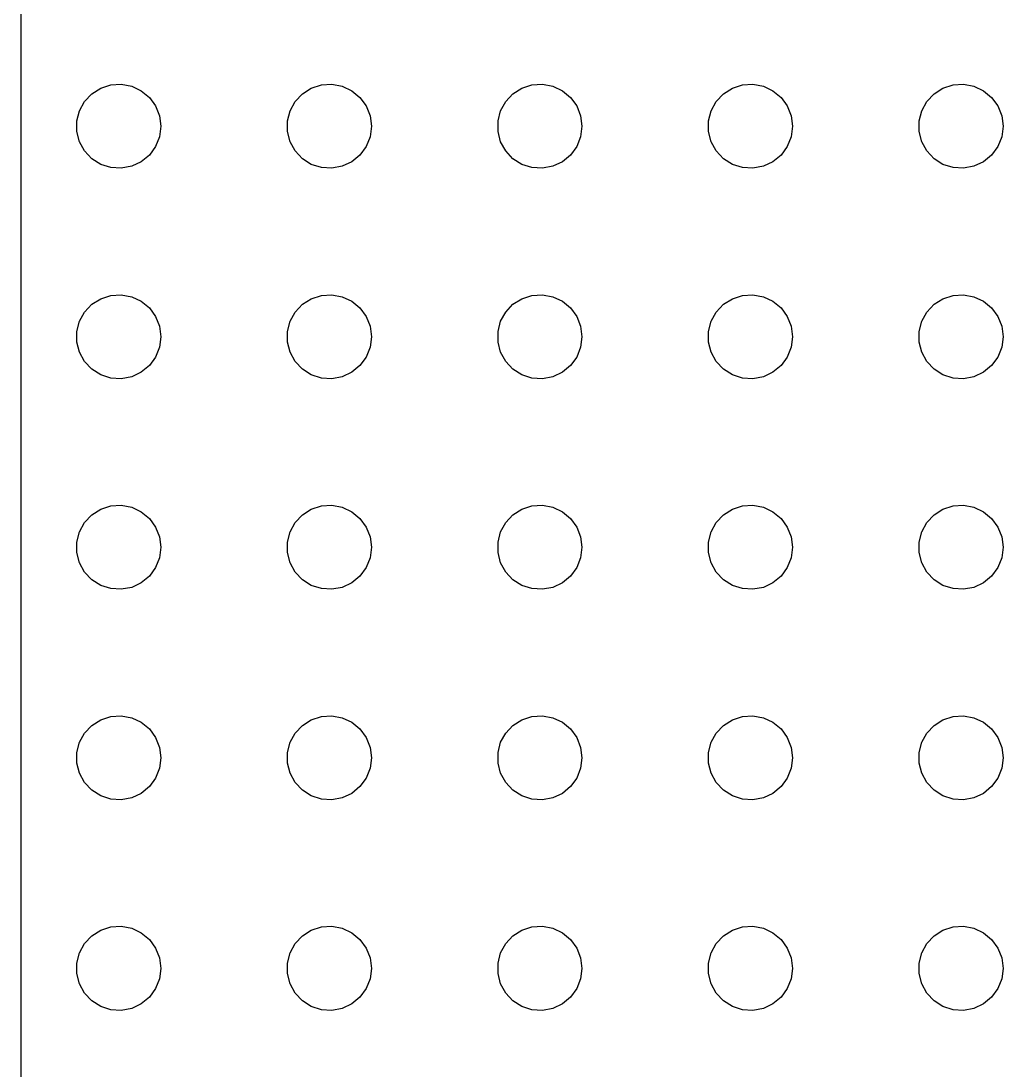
# Model space of a CAD drawing. Header units: metres. Extents: x -149 to 150, y -149 to 149.
# Drawn here: x -149.5 to -79.5, y -74.7 to 0 of the extents above; entities that cross this region are included whole.
import ezdxf

# ---------------------------------------------------------------- set-up
doc = ezdxf.new("R2010")
doc.units = ezdxf.units.M

msp = doc.modelspace()

# ---------------------------------------------------------------- linework, layer by layer
for p, q in [((-149.461, 145.127), (-149.461, -145.127)), ((-144.927, -5.73663), (-144.412, -5.18845)), ((-144.412, -5.18845), (-143.777, -4.78551)), ((-143.777, -4.78551), (-143.062, -4.55313)), ((-143.062, -4.55313), (-142.312, -4.50591)), ((-142.312, -4.50591), (-141.573, -4.64682)), ((-141.573, -4.64682), (-140.893, -4.96701)), ((-140.893, -4.96701), (-140.313, -5.44635)), ((-129.927, -5.73663), (-129.412, -5.18845)), ((-129.412, -5.18845), (-128.777, -4.78551)), ((-128.777, -4.78551), (-128.062, -4.55313)), ((-128.062, -4.55313), (-127.312, -4.50591)), ((-127.312, -4.50591), (-126.573, -4.64682)), ((-126.573, -4.64682), (-125.893, -4.96701)), ((-125.893, -4.96701), (-125.313, -5.44635)), ((-114.927, -5.73663), (-114.412, -5.18845)), ((-114.412, -5.18845), (-113.777, -4.78551)), ((-113.777, -4.78551), (-113.062, -4.55313)), ((-113.062, -4.55313), (-112.312, -4.50591)), ((-112.312, -4.50591), (-111.573, -4.64682)), ((-111.573, -4.64682), (-110.893, -4.96701)), ((-110.893, -4.96701), (-110.313, -5.44635)), ((-99.927, -5.73663), (-99.4123, -5.18845)), ((-99.4123, -5.18845), (-98.7773, -4.78551)), ((-98.7773, -4.78551), (-98.0621, -4.55313)), ((-98.0621, -4.55313), (-97.3116, -4.50591)), ((-97.3116, -4.50591), (-96.573, -4.64682)), ((-96.573, -4.64682), (-95.8925, -4.96701)), ((-95.8925, -4.96701), (-95.3131, -5.44635)), ((-84.927, -5.73663), (-84.4123, -5.18845)), ((-84.4123, -5.18845), (-83.7773, -4.78551)), ((-83.7773, -4.78551), (-83.0621, -4.55313)), ((-83.0621, -4.55313), (-82.3116, -4.50591)), ((-82.3116, -4.50591), (-81.573, -4.64682)), ((-81.573, -4.64682), (-80.8925, -4.96701)), ((-80.8925, -4.96701), (-80.3131, -5.44635)), ((-145.289, -6.39561), (-144.927, -5.73663)), ((-140.313, -5.44635), (-139.871, -6.05473)), ((-130.289, -6.39561), (-129.927, -5.73663)), ((-125.313, -5.44635), (-124.871, -6.05473)), ((-115.289, -6.39561), (-114.927, -5.73663)), ((-110.313, -5.44635), (-109.871, -6.05473)), ((-100.289, -6.39561), (-99.927, -5.73663)), ((-95.3131, -5.44635), (-94.8711, -6.05473)), ((-85.2893, -6.39561), (-84.927, -5.73663)), ((-80.3131, -5.44635), (-79.8711, -6.05473)), ((-145.476, -7.12399), (-145.289, -6.39561)), ((-139.871, -6.05473), (-139.594, -6.75392)), ((-130.476, -7.12399), (-130.289, -6.39561)), ((-124.871, -6.05473), (-124.594, -6.75392)), ((-115.476, -7.12399), (-115.289, -6.39561)), ((-109.871, -6.05473), (-109.594, -6.75392)), ((-100.476, -7.12399), (-100.289, -6.39561)), ((-94.8711, -6.05473), (-94.5943, -6.75392)), ((-85.4763, -7.12399), (-85.2893, -6.39561)), ((-79.8711, -6.05473), (-79.5943, -6.75392)), ((-145.476, -7.87599), (-145.476, -7.12399)), ((-139.594, -6.75392), (-139.5, -7.5)), ((-130.476, -7.87599), (-130.476, -7.12399)), ((-124.594, -6.75392), (-124.5, -7.5)), ((-115.476, -7.87599), (-115.476, -7.12399)), ((-109.594, -6.75392), (-109.5, -7.5)), ((-100.476, -7.87599), (-100.476, -7.12399)), ((-94.5943, -6.75392), (-94.5, -7.5)), ((-85.4763, -7.87599), (-85.4763, -7.12399)), ((-79.5943, -6.75392), (-79.5, -7.5)), ((-145.289, -8.60437), (-145.476, -7.87599)), ((-139.5, -7.5), (-139.594, -8.24606)), ((-130.289, -8.60437), (-130.476, -7.87599)), ((-124.5, -7.5), (-124.594, -8.24606)), ((-115.289, -8.60437), (-115.476, -7.87599)), ((-109.5, -7.5), (-109.594, -8.24606)), ((-100.289, -8.60437), (-100.476, -7.87599)), ((-94.5, -7.5), (-94.5943, -8.24606)), ((-85.2893, -8.60437), (-85.4763, -7.87599)), ((-79.5, -7.5), (-79.5943, -8.24606)), ((-144.927, -9.26335), (-145.289, -8.60437)), ((-139.871, -8.94525), (-140.313, -9.55363)), ((-139.594, -8.24606), (-139.871, -8.94525)), ((-129.927, -9.26335), (-130.289, -8.60437)), ((-124.871, -8.94525), (-125.313, -9.55363)), ((-124.594, -8.24606), (-124.871, -8.94525)), ((-114.927, -9.26335), (-115.289, -8.60437)), ((-109.871, -8.94525), (-110.313, -9.55363)), ((-109.594, -8.24606), (-109.871, -8.94525)), ((-99.927, -9.26335), (-100.289, -8.60437)), ((-94.8711, -8.94525), (-95.3131, -9.55363)), ((-94.5943, -8.24606), (-94.8711, -8.94525)), ((-84.927, -9.26335), (-85.2893, -8.60437)), ((-79.8711, -8.94525), (-80.3131, -9.55363)), ((-79.5943, -8.24606), (-79.8711, -8.94525)), ((-144.412, -9.81154), (-144.927, -9.26335)), ((-140.313, -9.55363), (-140.893, -10.033)), ((-129.412, -9.81154), (-129.927, -9.26335)), ((-125.313, -9.55363), (-125.893, -10.033)), ((-114.412, -9.81154), (-114.927, -9.26335)), ((-110.313, -9.55363), (-110.893, -10.033)), ((-99.4123, -9.81154), (-99.927, -9.26335)), ((-95.3131, -9.55363), (-95.8925, -10.033)), ((-84.4123, -9.81154), (-84.927, -9.26335)), ((-80.3131, -9.55363), (-80.8925, -10.033)), ((-143.777, -10.2145), (-144.412, -9.81154)), ((-143.062, -10.4469), (-143.777, -10.2145)), ((-142.312, -10.4941), (-143.062, -10.4469)), ((-141.573, -10.3532), (-142.312, -10.4941)), ((-140.893, -10.033), (-141.573, -10.3532)), ((-128.777, -10.2145), (-129.412, -9.81154)), ((-128.062, -10.4469), (-128.777, -10.2145)), ((-127.312, -10.4941), (-128.062, -10.4469)), ((-126.573, -10.3532), (-127.312, -10.4941)), ((-125.893, -10.033), (-126.573, -10.3532)), ((-113.777, -10.2145), (-114.412, -9.81154)), ((-113.062, -10.4469), (-113.777, -10.2145)), ((-112.312, -10.4941), (-113.062, -10.4469)), ((-111.573, -10.3532), (-112.312, -10.4941)), ((-110.893, -10.033), (-111.573, -10.3532)), ((-98.7773, -10.2145), (-99.4123, -9.81154)), ((-98.0621, -10.4469), (-98.7773, -10.2145)), ((-97.3116, -10.4941), (-98.0621, -10.4469)), ((-96.573, -10.3532), (-97.3116, -10.4941)), ((-95.8925, -10.033), (-96.573, -10.3532)), ((-83.7773, -10.2145), (-84.4123, -9.81154)), ((-83.0621, -10.4469), (-83.7773, -10.2145)), ((-82.3116, -10.4941), (-83.0621, -10.4469)), ((-81.573, -10.3532), (-82.3116, -10.4941)), ((-80.8925, -10.033), (-81.573, -10.3532)), ((-144.412, -20.1884), (-143.777, -19.7855)), ((-143.777, -19.7855), (-143.062, -19.5531)), ((-143.062, -19.5531), (-142.312, -19.5059)), ((-142.312, -19.5059), (-141.573, -19.6468)), ((-141.573, -19.6468), (-140.893, -19.967)), ((-140.893, -19.967), (-140.313, -20.4464)), ((-129.412, -20.1884), (-128.777, -19.7855)), ((-128.777, -19.7855), (-128.062, -19.5531)), ((-128.062, -19.5531), (-127.312, -19.5059)), ((-127.312, -19.5059), (-126.573, -19.6468)), ((-126.573, -19.6468), (-125.893, -19.967)), ((-125.893, -19.967), (-125.313, -20.4464)), ((-114.412, -20.1884), (-113.777, -19.7855)), ((-113.777, -19.7855), (-113.062, -19.5531)), ((-113.062, -19.5531), (-112.312, -19.5059)), ((-112.312, -19.5059), (-111.573, -19.6468)), ((-111.573, -19.6468), (-110.893, -19.967)), ((-110.893, -19.967), (-110.313, -20.4464)), ((-99.4123, -20.1884), (-98.7773, -19.7855)), ((-98.7773, -19.7855), (-98.0621, -19.5531)), ((-98.0621, -19.5531), (-97.3116, -19.5059)), ((-97.3116, -19.5059), (-96.573, -19.6468)), ((-96.573, -19.6468), (-95.8925, -19.967)), ((-95.8925, -19.967), (-95.3131, -20.4464)), ((-84.4123, -20.1884), (-83.7773, -19.7855)), ((-83.7773, -19.7855), (-83.0621, -19.5531)), ((-83.0621, -19.5531), (-82.3116, -19.5059)), ((-82.3116, -19.5059), (-81.573, -19.6468)), ((-81.573, -19.6468), (-80.8925, -19.967)), ((-80.8925, -19.967), (-80.3131, -20.4464)), ((-145.289, -21.3956), (-144.927, -20.7366)), ((-144.927, -20.7366), (-144.412, -20.1884)), ((-140.313, -20.4464), (-139.871, -21.0547)), ((-130.289, -21.3956), (-129.927, -20.7366)), ((-129.927, -20.7366), (-129.412, -20.1884)), ((-125.313, -20.4464), (-124.871, -21.0547)), ((-115.289, -21.3956), (-114.927, -20.7366)), ((-114.927, -20.7366), (-114.412, -20.1884)), ((-110.313, -20.4464), (-109.871, -21.0547)), ((-100.289, -21.3956), (-99.927, -20.7366)), ((-99.927, -20.7366), (-99.4123, -20.1884)), ((-95.3131, -20.4464), (-94.8711, -21.0547)), ((-85.2893, -21.3956), (-84.927, -20.7366)), ((-84.927, -20.7366), (-84.4123, -20.1884)), ((-80.3131, -20.4464), (-79.8711, -21.0547)), ((-145.476, -22.124), (-145.289, -21.3956)), ((-139.871, -21.0547), (-139.594, -21.7539)), ((-130.476, -22.124), (-130.289, -21.3956)), ((-124.871, -21.0547), (-124.594, -21.7539)), ((-115.476, -22.124), (-115.289, -21.3956)), ((-109.871, -21.0547), (-109.594, -21.7539)), ((-100.476, -22.124), (-100.289, -21.3956)), ((-94.8711, -21.0547), (-94.5943, -21.7539)), ((-85.4763, -22.124), (-85.2893, -21.3956)), ((-79.8711, -21.0547), (-79.5943, -21.7539)), ((-145.476, -22.876), (-145.476, -22.124)), ((-139.594, -21.7539), (-139.5, -22.5)), ((-130.476, -22.876), (-130.476, -22.124)), ((-124.594, -21.7539), (-124.5, -22.5)), ((-115.476, -22.876), (-115.476, -22.124)), ((-109.594, -21.7539), (-109.5, -22.5)), ((-100.476, -22.876), (-100.476, -22.124)), ((-94.5943, -21.7539), (-94.5, -22.5)), ((-85.4763, -22.876), (-85.4763, -22.124)), ((-79.5943, -21.7539), (-79.5, -22.5)), ((-145.289, -23.6044), (-145.476, -22.876)), ((-139.5, -22.5), (-139.594, -23.2461)), ((-130.289, -23.6044), (-130.476, -22.876)), ((-124.5, -22.5), (-124.594, -23.2461)), ((-115.289, -23.6044), (-115.476, -22.876)), ((-109.5, -22.5), (-109.594, -23.2461)), ((-100.289, -23.6044), (-100.476, -22.876)), ((-94.5, -22.5), (-94.5943, -23.2461)), ((-85.2893, -23.6044), (-85.4763, -22.876)), ((-79.5, -22.5), (-79.5943, -23.2461)), ((-144.927, -24.2634), (-145.289, -23.6044)), ((-139.594, -23.2461), (-139.871, -23.9453)), ((-129.927, -24.2634), (-130.289, -23.6044)), ((-124.594, -23.2461), (-124.871, -23.9453)), ((-114.927, -24.2634), (-115.289, -23.6044)), ((-109.594, -23.2461), (-109.871, -23.9453)), ((-99.927, -24.2634), (-100.289, -23.6044)), ((-94.5943, -23.2461), (-94.8711, -23.9453)), ((-84.927, -24.2634), (-85.2893, -23.6044)), ((-79.5943, -23.2461), (-79.8711, -23.9453)), ((-144.412, -24.8115), (-144.927, -24.2634)), ((-140.313, -24.5536), (-140.893, -25.033)), ((-139.871, -23.9453), (-140.313, -24.5536)), ((-129.412, -24.8115), (-129.927, -24.2634)), ((-125.313, -24.5536), (-125.893, -25.033)), ((-124.871, -23.9453), (-125.313, -24.5536)), ((-114.412, -24.8115), (-114.927, -24.2634)), ((-110.313, -24.5536), (-110.893, -25.033)), ((-109.871, -23.9453), (-110.313, -24.5536)), ((-99.4123, -24.8115), (-99.927, -24.2634)), ((-95.3131, -24.5536), (-95.8925, -25.033)), ((-94.8711, -23.9453), (-95.3131, -24.5536)), ((-84.4123, -24.8115), (-84.927, -24.2634)), ((-80.3131, -24.5536), (-80.8925, -25.033)), ((-79.8711, -23.9453), (-80.3131, -24.5536)), ((-143.777, -25.2145), (-144.412, -24.8115)), ((-143.062, -25.4469), (-143.777, -25.2145)), ((-141.573, -25.3532), (-142.312, -25.4941)), ((-140.893, -25.033), (-141.573, -25.3532)), ((-128.777, -25.2145), (-129.412, -24.8115)), ((-128.062, -25.4469), (-128.777, -25.2145)), ((-126.573, -25.3532), (-127.312, -25.4941)), ((-125.893, -25.033), (-126.573, -25.3532)), ((-113.777, -25.2145), (-114.412, -24.8115)), ((-113.062, -25.4469), (-113.777, -25.2145)), ((-111.573, -25.3532), (-112.312, -25.4941)), ((-110.893, -25.033), (-111.573, -25.3532)), ((-98.7773, -25.2145), (-99.4123, -24.8115)), ((-98.0621, -25.4469), (-98.7773, -25.2145)), ((-96.573, -25.3532), (-97.3116, -25.4941)), ((-95.8925, -25.033), (-96.573, -25.3532)), ((-83.7773, -25.2145), (-84.4123, -24.8115)), ((-83.0621, -25.4469), (-83.7773, -25.2145)), ((-81.573, -25.3532), (-82.3116, -25.4941)), ((-80.8925, -25.033), (-81.573, -25.3532)), ((-142.312, -25.4941), (-143.062, -25.4469)), ((-127.312, -25.4941), (-128.062, -25.4469)), ((-112.312, -25.4941), (-113.062, -25.4469)), ((-97.3116, -25.4941), (-98.0621, -25.4469)), ((-82.3116, -25.4941), (-83.0621, -25.4469)), ((-144.412, -35.1885), (-143.777, -34.7855)), ((-143.777, -34.7855), (-143.062, -34.5531)), ((-143.062, -34.5531), (-142.312, -34.5059)), ((-142.312, -34.5059), (-141.573, -34.6468)), ((-141.573, -34.6468), (-140.893, -34.967)), ((-140.893, -34.967), (-140.313, -35.4464)), ((-129.412, -35.1885), (-128.777, -34.7855)), ((-128.777, -34.7855), (-128.062, -34.5531)), ((-128.062, -34.5531), (-127.312, -34.5059)), ((-127.312, -34.5059), (-126.573, -34.6468)), ((-126.573, -34.6468), (-125.893, -34.967)), ((-125.893, -34.967), (-125.313, -35.4464)), ((-114.412, -35.1885), (-113.777, -34.7855)), ((-113.777, -34.7855), (-113.062, -34.5531)), ((-113.062, -34.5531), (-112.312, -34.5059)), ((-112.312, -34.5059), (-111.573, -34.6468)), ((-111.573, -34.6468), (-110.893, -34.967)), ((-110.893, -34.967), (-110.313, -35.4464)), ((-99.4123, -35.1885), (-98.7773, -34.7855)), ((-98.7773, -34.7855), (-98.0621, -34.5531)), ((-98.0621, -34.5531), (-97.3116, -34.5059)), ((-97.3116, -34.5059), (-96.573, -34.6468)), ((-96.573, -34.6468), (-95.8925, -34.967)), ((-95.8925, -34.967), (-95.3131, -35.4464)), ((-84.4123, -35.1885), (-83.7773, -34.7855)), ((-83.7773, -34.7855), (-83.0621, -34.5531)), ((-83.0621, -34.5531), (-82.3116, -34.5059)), ((-82.3116, -34.5059), (-81.573, -34.6468)), ((-81.573, -34.6468), (-80.8925, -34.967)), ((-80.8925, -34.967), (-80.3131, -35.4464)), ((-145.289, -36.3956), (-144.927, -35.7366)), ((-144.927, -35.7366), (-144.412, -35.1885)), ((-140.313, -35.4464), (-139.871, -36.0547)), ((-130.289, -36.3956), (-129.927, -35.7366)), ((-129.927, -35.7366), (-129.412, -35.1885)), ((-125.313, -35.4464), (-124.871, -36.0547)), ((-115.289, -36.3956), (-114.927, -35.7366)), ((-114.927, -35.7366), (-114.412, -35.1885)), ((-110.313, -35.4464), (-109.871, -36.0547)), ((-100.289, -36.3956), (-99.927, -35.7366)), ((-99.927, -35.7366), (-99.4123, -35.1885)), ((-95.3131, -35.4464), (-94.8711, -36.0547)), ((-85.2893, -36.3956), (-84.927, -35.7366)), ((-84.927, -35.7366), (-84.4123, -35.1885)), ((-80.3131, -35.4464), (-79.8711, -36.0547)), ((-145.476, -37.124), (-145.289, -36.3956)), ((-139.871, -36.0547), (-139.594, -36.7539)), ((-130.476, -37.124), (-130.289, -36.3956)), ((-124.871, -36.0547), (-124.594, -36.7539)), ((-115.476, -37.124), (-115.289, -36.3956)), ((-109.871, -36.0547), (-109.594, -36.7539)), ((-100.476, -37.124), (-100.289, -36.3956)), ((-94.8711, -36.0547), (-94.5943, -36.7539)), ((-85.4763, -37.124), (-85.2893, -36.3956)), ((-79.8711, -36.0547), (-79.5943, -36.7539)), ((-145.476, -37.876), (-145.476, -37.124)), ((-139.594, -36.7539), (-139.5, -37.5)), ((-130.476, -37.876), (-130.476, -37.124)), ((-124.594, -36.7539), (-124.5, -37.5)), ((-115.476, -37.876), (-115.476, -37.124)), ((-109.594, -36.7539), (-109.5, -37.5)), ((-100.476, -37.876), (-100.476, -37.124)), ((-94.5943, -36.7539), (-94.5, -37.5)), ((-85.4763, -37.876), (-85.4763, -37.124)), ((-79.5943, -36.7539), (-79.5, -37.5)), ((-145.289, -38.6044), (-145.476, -37.876)), ((-139.5, -37.5), (-139.594, -38.2461)), ((-130.289, -38.6044), (-130.476, -37.876)), ((-124.5, -37.5), (-124.594, -38.2461)), ((-115.289, -38.6044), (-115.476, -37.876)), ((-109.5, -37.5), (-109.594, -38.2461)), ((-100.289, -38.6044), (-100.476, -37.876)), ((-94.5, -37.5), (-94.5943, -38.2461)), ((-85.2893, -38.6044), (-85.4763, -37.876)), ((-79.5, -37.5), (-79.5943, -38.2461)), ((-144.927, -39.2634), (-145.289, -38.6044)), ((-139.594, -38.2461), (-139.871, -38.9453)), ((-129.927, -39.2634), (-130.289, -38.6044)), ((-124.594, -38.2461), (-124.871, -38.9453)), ((-114.927, -39.2634), (-115.289, -38.6044)), ((-109.594, -38.2461), (-109.871, -38.9453)), ((-99.927, -39.2634), (-100.289, -38.6044)), ((-94.5943, -38.2461), (-94.8711, -38.9453)), ((-84.927, -39.2634), (-85.2893, -38.6044)), ((-79.5943, -38.2461), (-79.8711, -38.9453)), ((-144.412, -39.8115), (-144.927, -39.2634)), ((-140.313, -39.5536), (-140.893, -40.033)), ((-139.871, -38.9453), (-140.313, -39.5536)), ((-129.412, -39.8115), (-129.927, -39.2634)), ((-125.313, -39.5536), (-125.893, -40.033)), ((-124.871, -38.9453), (-125.313, -39.5536)), ((-114.412, -39.8115), (-114.927, -39.2634)), ((-110.313, -39.5536), (-110.893, -40.033)), ((-109.871, -38.9453), (-110.313, -39.5536)), ((-99.4123, -39.8115), (-99.927, -39.2634)), ((-95.3131, -39.5536), (-95.8925, -40.033)), ((-94.8711, -38.9453), (-95.3131, -39.5536)), ((-84.4123, -39.8115), (-84.927, -39.2634)), ((-80.3131, -39.5536), (-80.8925, -40.033)), ((-79.8711, -38.9453), (-80.3131, -39.5536)), ((-143.777, -40.2145), (-144.412, -39.8115)), ((-143.062, -40.4469), (-143.777, -40.2145)), ((-141.573, -40.3532), (-142.312, -40.4941)), ((-140.893, -40.033), (-141.573, -40.3532)), ((-128.777, -40.2145), (-129.412, -39.8115)), ((-128.062, -40.4469), (-128.777, -40.2145)), ((-126.573, -40.3532), (-127.312, -40.4941)), ((-125.893, -40.033), (-126.573, -40.3532)), ((-113.777, -40.2145), (-114.412, -39.8115)), ((-113.062, -40.4469), (-113.777, -40.2145)), ((-111.573, -40.3532), (-112.312, -40.4941)), ((-110.893, -40.033), (-111.573, -40.3532)), ((-98.7773, -40.2145), (-99.4123, -39.8115)), ((-98.0621, -40.4469), (-98.7773, -40.2145)), ((-96.573, -40.3532), (-97.3116, -40.4941)), ((-95.8925, -40.033), (-96.573, -40.3532)), ((-83.7773, -40.2145), (-84.4123, -39.8115)), ((-83.0621, -40.4469), (-83.7773, -40.2145)), ((-81.573, -40.3532), (-82.3116, -40.4941)), ((-80.8925, -40.033), (-81.573, -40.3532)), ((-142.312, -40.4941), (-143.062, -40.4469)), ((-127.312, -40.4941), (-128.062, -40.4469)), ((-112.312, -40.4941), (-113.062, -40.4469)), ((-97.3116, -40.4941), (-98.0621, -40.4469)), ((-82.3116, -40.4941), (-83.0621, -40.4469)), ((-144.412, -50.1885), (-143.777, -49.7855)), ((-143.777, -49.7855), (-143.062, -49.5531)), ((-143.062, -49.5531), (-142.312, -49.5059)), ((-142.312, -49.5059), (-141.573, -49.6468)), ((-141.573, -49.6468), (-140.893, -49.967)), ((-140.893, -49.967), (-140.313, -50.4464)), ((-129.412, -50.1885), (-128.777, -49.7855)), ((-128.777, -49.7855), (-128.062, -49.5531)), ((-128.062, -49.5531), (-127.312, -49.5059)), ((-127.312, -49.5059), (-126.573, -49.6468)), ((-126.573, -49.6468), (-125.893, -49.967)), ((-125.893, -49.967), (-125.313, -50.4464)), ((-114.412, -50.1885), (-113.777, -49.7855)), ((-113.777, -49.7855), (-113.062, -49.5531)), ((-113.062, -49.5531), (-112.312, -49.5059)), ((-112.312, -49.5059), (-111.573, -49.6468)), ((-111.573, -49.6468), (-110.893, -49.967)), ((-110.893, -49.967), (-110.313, -50.4464)), ((-99.4123, -50.1885), (-98.7773, -49.7855)), ((-98.7773, -49.7855), (-98.0621, -49.5531)), ((-98.0621, -49.5531), (-97.3116, -49.5059)), ((-97.3116, -49.5059), (-96.573, -49.6468)), ((-96.573, -49.6468), (-95.8925, -49.967)), ((-95.8925, -49.967), (-95.3131, -50.4464)), ((-84.4123, -50.1885), (-83.7773, -49.7855)), ((-83.7773, -49.7855), (-83.0621, -49.5531)), ((-83.0621, -49.5531), (-82.3116, -49.5059)), ((-82.3116, -49.5059), (-81.573, -49.6468)), ((-81.573, -49.6468), (-80.8925, -49.967)), ((-80.8925, -49.967), (-80.3131, -50.4464)), ((-145.289, -51.3956), (-144.927, -50.7366)), ((-144.927, -50.7366), (-144.412, -50.1885)), ((-140.313, -50.4464), (-139.871, -51.0547)), ((-130.289, -51.3956), (-129.927, -50.7366)), ((-129.927, -50.7366), (-129.412, -50.1885)), ((-125.313, -50.4464), (-124.871, -51.0547)), ((-115.289, -51.3956), (-114.927, -50.7366)), ((-114.927, -50.7366), (-114.412, -50.1885)), ((-110.313, -50.4464), (-109.871, -51.0547)), ((-100.289, -51.3956), (-99.927, -50.7366)), ((-99.927, -50.7366), (-99.4123, -50.1885)), ((-95.3131, -50.4464), (-94.8711, -51.0547)), ((-85.2893, -51.3956), (-84.927, -50.7366)), ((-84.927, -50.7366), (-84.4123, -50.1885)), ((-80.3131, -50.4464), (-79.8711, -51.0547)), ((-145.476, -52.124), (-145.289, -51.3956)), ((-139.871, -51.0547), (-139.594, -51.7539)), ((-130.476, -52.124), (-130.289, -51.3956)), ((-124.871, -51.0547), (-124.594, -51.7539)), ((-115.476, -52.124), (-115.289, -51.3956)), ((-109.871, -51.0547), (-109.594, -51.7539)), ((-100.476, -52.124), (-100.289, -51.3956)), ((-94.8711, -51.0547), (-94.5943, -51.7539)), ((-85.4763, -52.124), (-85.2893, -51.3956)), ((-79.8711, -51.0547), (-79.5943, -51.7539)), ((-145.476, -52.876), (-145.476, -52.124)), ((-139.594, -51.7539), (-139.5, -52.5)), ((-130.476, -52.876), (-130.476, -52.124)), ((-124.594, -51.7539), (-124.5, -52.5)), ((-115.476, -52.876), (-115.476, -52.124)), ((-109.594, -51.7539), (-109.5, -52.5)), ((-100.476, -52.876), (-100.476, -52.124)), ((-94.5943, -51.7539), (-94.5, -52.5)), ((-85.4763, -52.876), (-85.4763, -52.124)), ((-79.5943, -51.7539), (-79.5, -52.5)), ((-145.289, -53.6044), (-145.476, -52.876)), ((-139.5, -52.5), (-139.594, -53.2461)), ((-130.289, -53.6044), (-130.476, -52.876)), ((-124.5, -52.5), (-124.594, -53.2461)), ((-115.289, -53.6044), (-115.476, -52.876)), ((-109.5, -52.5), (-109.594, -53.2461)), ((-100.289, -53.6044), (-100.476, -52.876)), ((-94.5, -52.5), (-94.5943, -53.2461)), ((-85.2893, -53.6044), (-85.4763, -52.876)), ((-79.5, -52.5), (-79.5943, -53.2461)), ((-144.927, -54.2634), (-145.289, -53.6044)), ((-139.594, -53.2461), (-139.871, -53.9453)), ((-129.927, -54.2634), (-130.289, -53.6044)), ((-124.594, -53.2461), (-124.871, -53.9453)), ((-114.927, -54.2634), (-115.289, -53.6044)), ((-109.594, -53.2461), (-109.871, -53.9453)), ((-99.927, -54.2634), (-100.289, -53.6044)), ((-94.5943, -53.2461), (-94.8711, -53.9453)), ((-84.927, -54.2634), (-85.2893, -53.6044)), ((-79.5943, -53.2461), (-79.8711, -53.9453)), ((-144.412, -54.8115), (-144.927, -54.2634)), ((-140.313, -54.5536), (-140.893, -55.033)), ((-139.871, -53.9453), (-140.313, -54.5536)), ((-129.412, -54.8115), (-129.927, -54.2634)), ((-125.313, -54.5536), (-125.893, -55.033)), ((-124.871, -53.9453), (-125.313, -54.5536)), ((-114.412, -54.8115), (-114.927, -54.2634)), ((-110.313, -54.5536), (-110.893, -55.033)), ((-109.871, -53.9453), (-110.313, -54.5536)), ((-99.4123, -54.8115), (-99.927, -54.2634)), ((-95.3131, -54.5536), (-95.8925, -55.033)), ((-94.8711, -53.9453), (-95.3131, -54.5536)), ((-84.4123, -54.8115), (-84.927, -54.2634)), ((-80.3131, -54.5536), (-80.8925, -55.033)), ((-79.8711, -53.9453), (-80.3131, -54.5536)), ((-143.777, -55.2145), (-144.412, -54.8115)), ((-143.062, -55.4469), (-143.777, -55.2145)), ((-140.893, -55.033), (-141.573, -55.3532)), ((-128.777, -55.2145), (-129.412, -54.8115)), ((-128.062, -55.4469), (-128.777, -55.2145)), ((-125.893, -55.033), (-126.573, -55.3532)), ((-113.777, -55.2145), (-114.412, -54.8115)), ((-113.062, -55.4469), (-113.777, -55.2145)), ((-110.893, -55.033), (-111.573, -55.3532)), ((-98.7773, -55.2145), (-99.4123, -54.8115)), ((-98.0621, -55.4469), (-98.7773, -55.2145)), ((-95.8925, -55.033), (-96.573, -55.3532)), ((-83.7773, -55.2145), (-84.4123, -54.8115)), ((-83.0621, -55.4469), (-83.7773, -55.2145)), ((-80.8925, -55.033), (-81.573, -55.3532)), ((-142.312, -55.4941), (-143.062, -55.4469)), ((-141.573, -55.3532), (-142.312, -55.4941)), ((-127.312, -55.4941), (-128.062, -55.4469)), ((-126.573, -55.3532), (-127.312, -55.4941)), ((-112.312, -55.4941), (-113.062, -55.4469)), ((-111.573, -55.3532), (-112.312, -55.4941)), ((-97.3116, -55.4941), (-98.0621, -55.4469)), ((-96.573, -55.3532), (-97.3116, -55.4941)), ((-82.3116, -55.4941), (-83.0621, -55.4469)), ((-81.573, -55.3532), (-82.3116, -55.4941)), ((-144.412, -65.1885), (-143.777, -64.7855)), ((-143.777, -64.7855), (-143.062, -64.5531)), ((-143.062, -64.5531), (-142.312, -64.5059)), ((-142.312, -64.5059), (-141.573, -64.6468)), ((-141.573, -64.6468), (-140.893, -64.967)), ((-140.893, -64.967), (-140.313, -65.4464)), ((-129.412, -65.1885), (-128.777, -64.7855)), ((-128.777, -64.7855), (-128.062, -64.5531)), ((-128.062, -64.5531), (-127.312, -64.5059)), ((-127.312, -64.5059), (-126.573, -64.6468)), ((-126.573, -64.6468), (-125.893, -64.967)), ((-125.893, -64.967), (-125.313, -65.4464)), ((-114.412, -65.1885), (-113.777, -64.7855)), ((-113.777, -64.7855), (-113.062, -64.5531)), ((-113.062, -64.5531), (-112.312, -64.5059)), ((-112.312, -64.5059), (-111.573, -64.6468)), ((-111.573, -64.6468), (-110.893, -64.967)), ((-110.893, -64.967), (-110.313, -65.4464)), ((-99.4123, -65.1885), (-98.7773, -64.7855)), ((-98.7773, -64.7855), (-98.0621, -64.5531)), ((-98.0621, -64.5531), (-97.3116, -64.5059)), ((-97.3116, -64.5059), (-96.573, -64.6468)), ((-96.573, -64.6468), (-95.8925, -64.967)), ((-95.8925, -64.967), (-95.3131, -65.4464)), ((-84.4123, -65.1885), (-83.7773, -64.7855)), ((-83.7773, -64.7855), (-83.0621, -64.5531)), ((-83.0621, -64.5531), (-82.3116, -64.5059)), ((-82.3116, -64.5059), (-81.573, -64.6468)), ((-81.573, -64.6468), (-80.8925, -64.967)), ((-80.8925, -64.967), (-80.3131, -65.4464)), ((-145.289, -66.3956), (-144.927, -65.7366)), ((-144.927, -65.7366), (-144.412, -65.1885)), ((-140.313, -65.4464), (-139.871, -66.0547)), ((-130.289, -66.3956), (-129.927, -65.7366)), ((-129.927, -65.7366), (-129.412, -65.1885)), ((-125.313, -65.4464), (-124.871, -66.0547)), ((-115.289, -66.3956), (-114.927, -65.7366)), ((-114.927, -65.7366), (-114.412, -65.1885)), ((-110.313, -65.4464), (-109.871, -66.0547)), ((-100.289, -66.3956), (-99.927, -65.7366)), ((-99.927, -65.7366), (-99.4123, -65.1885)), ((-95.3131, -65.4464), (-94.8711, -66.0547)), ((-85.2893, -66.3956), (-84.927, -65.7366)), ((-84.927, -65.7366), (-84.4123, -65.1885)), ((-80.3131, -65.4464), (-79.8711, -66.0547)), ((-145.476, -67.124), (-145.289, -66.3956)), ((-139.871, -66.0547), (-139.594, -66.7539)), ((-130.476, -67.124), (-130.289, -66.3956)), ((-124.871, -66.0547), (-124.594, -66.7539)), ((-115.476, -67.124), (-115.289, -66.3956)), ((-109.871, -66.0547), (-109.594, -66.7539)), ((-100.476, -67.124), (-100.289, -66.3956)), ((-94.8711, -66.0547), (-94.5943, -66.7539)), ((-85.4763, -67.124), (-85.2893, -66.3956)), ((-79.8711, -66.0547), (-79.5943, -66.7539)), ((-145.476, -67.876), (-145.476, -67.124)), ((-139.594, -66.7539), (-139.5, -67.5)), ((-130.476, -67.876), (-130.476, -67.124)), ((-124.594, -66.7539), (-124.5, -67.5)), ((-115.476, -67.876), (-115.476, -67.124)), ((-109.594, -66.7539), (-109.5, -67.5)), ((-100.476, -67.876), (-100.476, -67.124)), ((-94.5943, -66.7539), (-94.5, -67.5)), ((-85.4763, -67.876), (-85.4763, -67.124)), ((-79.5943, -66.7539), (-79.5, -67.5)), ((-145.289, -68.6044), (-145.476, -67.876)), ((-139.5, -67.5), (-139.594, -68.2461)), ((-130.289, -68.6044), (-130.476, -67.876)), ((-124.5, -67.5), (-124.594, -68.2461)), ((-115.289, -68.6044), (-115.476, -67.876)), ((-109.5, -67.5), (-109.594, -68.2461)), ((-100.289, -68.6044), (-100.476, -67.876)), ((-94.5, -67.5), (-94.5943, -68.2461)), ((-85.2893, -68.6044), (-85.4763, -67.876)), ((-79.5, -67.5), (-79.5943, -68.2461)), ((-144.927, -69.2634), (-145.289, -68.6044)), ((-139.594, -68.2461), (-139.871, -68.9453)), ((-129.927, -69.2634), (-130.289, -68.6044)), ((-124.594, -68.2461), (-124.871, -68.9453)), ((-114.927, -69.2634), (-115.289, -68.6044)), ((-109.594, -68.2461), (-109.871, -68.9453)), ((-99.927, -69.2634), (-100.289, -68.6044)), ((-94.5943, -68.2461), (-94.8711, -68.9453)), ((-84.927, -69.2634), (-85.2893, -68.6044)), ((-79.5943, -68.2461), (-79.8711, -68.9453)), ((-144.412, -69.8115), (-144.927, -69.2634)), ((-139.871, -68.9453), (-140.313, -69.5536)), ((-129.412, -69.8115), (-129.927, -69.2634)), ((-124.871, -68.9453), (-125.313, -69.5536)), ((-114.412, -69.8115), (-114.927, -69.2634)), ((-109.871, -68.9453), (-110.313, -69.5536)), ((-99.4123, -69.8115), (-99.927, -69.2634)), ((-94.8711, -68.9453), (-95.3131, -69.5536)), ((-84.4123, -69.8115), (-84.927, -69.2634)), ((-79.8711, -68.9453), (-80.3131, -69.5536)), ((-143.777, -70.2145), (-144.412, -69.8115)), ((-143.062, -70.4469), (-143.777, -70.2145)), ((-140.893, -70.033), (-141.573, -70.3532)), ((-140.313, -69.5536), (-140.893, -70.033)), ((-128.777, -70.2145), (-129.412, -69.8115)), ((-128.062, -70.4469), (-128.777, -70.2145)), ((-125.893, -70.033), (-126.573, -70.3532)), ((-125.313, -69.5536), (-125.893, -70.033)), ((-113.777, -70.2145), (-114.412, -69.8115)), ((-113.062, -70.4469), (-113.777, -70.2145)), ((-110.893, -70.033), (-111.573, -70.3532)), ((-110.313, -69.5536), (-110.893, -70.033)), ((-98.7773, -70.2145), (-99.4123, -69.8115)), ((-98.0621, -70.4469), (-98.7773, -70.2145)), ((-95.8925, -70.033), (-96.573, -70.3532)), ((-95.3131, -69.5536), (-95.8925, -70.033)), ((-83.7773, -70.2145), (-84.4123, -69.8115)), ((-83.0621, -70.4469), (-83.7773, -70.2145)), ((-80.8925, -70.033), (-81.573, -70.3532)), ((-80.3131, -69.5536), (-80.8925, -70.033)), ((-142.312, -70.4941), (-143.062, -70.4469)), ((-141.573, -70.3532), (-142.312, -70.4941)), ((-127.312, -70.4941), (-128.062, -70.4469)), ((-126.573, -70.3532), (-127.312, -70.4941)), ((-112.312, -70.4941), (-113.062, -70.4469)), ((-111.573, -70.3532), (-112.312, -70.4941)), ((-97.3116, -70.4941), (-98.0621, -70.4469)), ((-96.573, -70.3532), (-97.3116, -70.4941)), ((-82.3116, -70.4941), (-83.0621, -70.4469)), ((-81.573, -70.3532), (-82.3116, -70.4941))]:
    msp.add_line(p, q)

doc.saveas('drawing.dxf')
